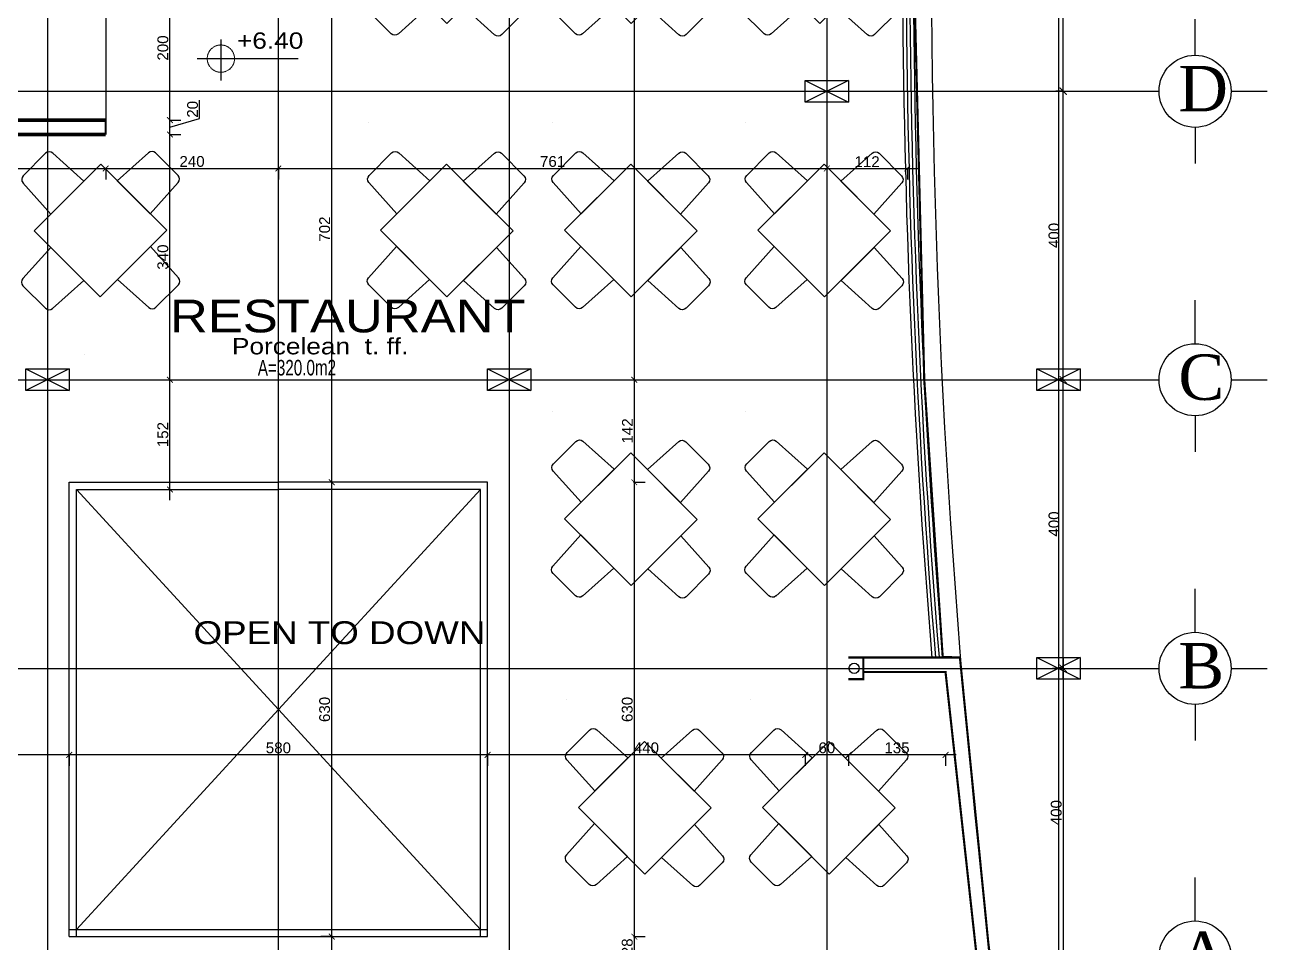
# Model space of a CAD drawing. Extents: x 250879 to 348495, y -51522 to -9360.
# Drawn here: x 288738 to 290461, y -23074 to -21801 of the extents above; entities that cross this region are included whole.
import ezdxf

# ---------------------------------------------------------------- set-up
doc = ezdxf.new("R2010")
doc.units = 0
doc.linetypes.add('CENTER2', pattern=[1.125, 0.75, -0.125, 0.125, -0.125])
doc.layers.get('0').update_dxf_attribs({"linetype": 'CONTINUOUS'})
doc.layers.get('DEFPOINTS').update_dxf_attribs({"color": 9, "linetype": 'CONTINUOUS'})
for name, color, linetype, lineweight in [('A-text finishing', 6, 'CONTINUOUS', 13), ('A-text function', 30, 'CONTINUOUS', 20), ('AXIS CIRCLE', 10, 'CENTER2', 20)]:
    doc.layers.add(name, color=color, linetype=linetype, lineweight=lineweight)
for name, color, linetype in [('AXIS', 1, 'CONTINUOUS'), ('COLUMN', 5, 'CONTINUOUS'), ('FURNITURE', 4, 'CONTINUOUS'), ('HATCH', 8, 'CONTINUOUS'), ('TEXT', 3, 'CONTINUOUS'), ('WALL', 7, 'CONTINUOUS'), ('WALL1', 2, 'CONTINUOUS')]:
    doc.layers.add(name, color=color, linetype=linetype)
doc.styles.add('ARIAL', font='BOD_CR.TTF', dxfattribs={"width": 1.2})
doc.styles.get("Standard").update_dxf_attribs({"font": 'sanss___.ttf', "height": 15})
doc.styles.add('style2', font='romantic.ttf', dxfattribs={"height": 50})
doc.dimstyles.get("Standard").update_dxf_attribs({"dimtxt": 15, "dimasz": 10, "dimexe": 10, "dimexo": 30, "dimgap": 5, "dimtad": 1, "dimdec": 0, "dimdsep": 46, "dimtxsty": 'Standard', "dimblk1": 'ARCHTICK', "dimblk2": 'ARCHTICK', "dimsah": 1, "dimcen": 2.5, "dimdle": 15, "dimclrd": 3, "dimclre": 3, "dimclrt": 3, "dimazin": 0, "dimtfac": 1, "dimtdec": 0, "dimtmove": 2, "dimatfit": 2, "dimldrblk": 'ARCHTICK', "dimfxl": 1.0455, "dimfxlon": 1, "dimtolj": 1, "dimtzin": 0, "dimarcsym": 0})
doc.dimstyles.new('STANDARD$0', dxfattribs={"dimscale": 0, "dimtxt": 12, "dimasz": 8, "dimexe": 15, "dimexo": 0.0625, "dimgap": 2, "dimtad": 1, "dimdec": 0, "dimzin": 0, "dimdsep": 46, "dimtxsty": 'Standard', "dimblk1": 'ARCHTICK', "dimblk2": 'ARCHTICK', "dimsah": 1, "dimcen": 0.09, "dimdle": 15, "dimclrd": 3, "dimclre": 3, "dimclrt": 3, "dimazin": 0, "dimtfac": 1, "dimtdec": 0, "dimtofl": 0, "dimtmove": 1, "dimatfit": 3, "dimldrblk": 'ARCHTICK', "dimfxl": 1.0455, "dimfxlon": 1, "dimtolj": 1, "dimtzin": 0, "dimarcsym": 0})

# ---------------------------------------------------------------- blocks, each defined once
blk = doc.blocks.new('_ARCHTICK')
at = {"color": 0, "linetype": 'ByBlock', "const_width": 0.15}
blk.add_lwpolyline([(-0.5, -0.5), (0.5, 0.5)], dxfattribs=at)
blk = doc.blocks.new('*D32')
at = {"layer": 'DEFPOINTS', "color": 0, "linetype": 'ByBlock', "ltscale": 3, "transparency": 16777216}
for p in [(290177.7, -22292.8), (290177.7, -22292.8), (290110.9, -22693)]:
    blk.add_point(p, dxfattribs=at)
at = {"layer": 'WALL1', "color": 3, "linetype": 'ByBlock', "lineweight": -2, "ltscale": 3, "transparency": 16777216}
for p, q in [((290177.7, -22708), (290177.7, -22277.8)), ((290177.7, -22292.8), (290167.7, -22292.8)), ((290176.6, -22693), (290187.7, -22693))]:
    blk.add_line(p, q, dxfattribs=at)
at = {"layer": 'WALL1', "color": 3, "linetype": 'ByBlock', "lineweight": -2, "ltscale": 3, "transparency": 16777216, "xscale": 10, "yscale": 10, "zscale": 10}
for p, rotation in [((290177.7, -22292.8), 90), ((290177.7, -22693), 270)]:
    blk.add_blockref('_ARCHTICK', p, dxfattribs=dict(at, rotation=rotation))
at = {"layer": 'WALL1', "color": 3, "linetype": 'ByBlock', "ltscale": 3, "transparency": 16777216, "insert": (290165, -22492.9), "char_height": 15, "attachment_point": 5, "rotation": 90}
blk.add_mtext('\\A1;400', dxfattribs=at)
blk = doc.blocks.new('*D33')
at = {"layer": 'DEFPOINTS', "color": 0, "linetype": 'ByBlock', "ltscale": 3, "transparency": 16777216}
for p in [(290177.7, -21892.8), (290177.7, -21892.8), (290177.7, -22292.8)]:
    blk.add_point(p, dxfattribs=at)
at = {"layer": 'WALL1', "color": 3, "linetype": 'ByBlock', "lineweight": -2, "ltscale": 3, "transparency": 16777216}
for p, q in [((290177.7, -22307.8), (290177.7, -21877.8)), ((290177.7, -21892.8), (290167.7, -21892.8)), ((290177.7, -22292.8), (290167.7, -22292.8))]:
    blk.add_line(p, q, dxfattribs=at)
at = {"layer": 'WALL1', "color": 3, "linetype": 'ByBlock', "lineweight": -2, "ltscale": 3, "transparency": 16777216, "xscale": 10, "yscale": 10, "zscale": 10}
for p, rotation in [((290177.7, -21892.8), 90), ((290177.7, -22292.8), 270)]:
    blk.add_blockref('_ARCHTICK', p, dxfattribs=dict(at, rotation=rotation))
at = {"layer": 'WALL1', "color": 3, "linetype": 'ByBlock', "ltscale": 3, "transparency": 16777216, "insert": (290165, -22092.8), "char_height": 15, "attachment_point": 5, "rotation": 90}
blk.add_mtext('\\A1;400', dxfattribs=at)
blk = doc.blocks.new('*D34')
at = {"layer": 'DEFPOINTS', "color": 0, "linetype": 'ByBlock', "ltscale": 3, "transparency": 16777216}
for p in [(290177.7, -21492.8), (290177.7, -21492.8), (290177.7, -21892.8)]:
    blk.add_point(p, dxfattribs=at)
at = {"layer": 'WALL1', "color": 3, "linetype": 'ByBlock', "lineweight": -2, "ltscale": 3, "transparency": 16777216}
for p, q in [((290177.7, -21907.8), (290177.7, -21477.8)), ((290177.7, -21492.8), (290167.7, -21492.8)), ((290177.7, -21892.8), (290167.7, -21892.8))]:
    blk.add_line(p, q, dxfattribs=at)
at = {"layer": 'WALL1', "color": 3, "linetype": 'ByBlock', "lineweight": -2, "ltscale": 3, "transparency": 16777216, "xscale": 10, "yscale": 10, "zscale": 10}
for p, rotation in [((290177.7, -21492.8), 90), ((290177.7, -21892.8), 270)]:
    blk.add_blockref('_ARCHTICK', p, dxfattribs=dict(at, rotation=rotation))
at = {"layer": 'WALL1', "color": 3, "linetype": 'ByBlock', "ltscale": 3, "transparency": 16777216, "insert": (290165, -21692.8), "char_height": 15, "attachment_point": 5, "rotation": 90}
blk.add_mtext('\\A1;400', dxfattribs=at)
blk = doc.blocks.new('T')
at = {"layer": 'FURNITURE'}
for p, q in [((24.3, 40.3), (22, 0)), ((59.8, 45), (29.3, 45)), ((67, 0), (64.8, 40.3)), ((67, 0), (22, 0)), ((0, -22.5), (-40.3, -24.7)), ((0, -22.5), (0, -67.5)), ((90.7, -22.5), (131, -24.7)), ((90.7, -22.5), (90.7, -67.5)), ((-45, -29.7), (-45, -60.3)), ((135.7, -29.7), (135.7, -60.3)), ((-40.3, -65.3), (0, -67.5)), ((131, -65.3), (90.7, -67.5)), ((67.9, -90), (22.9, -90)), ((25.1, -130.3), (22.9, -90)), ((67.9, -90), (65.6, -130.3)), ((60.6, -135), (30.1, -135))]:
    blk.add_line(p, q, dxfattribs=at)
blk.add_lwpolyline([(90.7, -90), (0, -90), (0, 0), (90.7, 0)], close=True, dxfattribs=at)
for centre, start, end in [((29.3, 40), 90, 176.8202), ((59.8, 40), 3.1798, 90), ((-40, -29.7), 93.1798, 180), ((130.7, -29.7), 0, 86.8202), ((-40, -60.3), 180, 266.8202), ((130.7, -60.3), 273.1798, 0), ((30.1, -130), 183.1798, 270), ((60.6, -130), 270, 356.8202)]:
    blk.add_arc(centre, 5, start, end, dxfattribs=at)
at = {"layer": 'WALL'}
for p, q in [((-81.3, -65), (-81.3, -65)), ((124.2, -65), (124.2, -65))]:
    blk.add_line(p, q, dxfattribs=at)
blk = doc.blocks.new('COLUMN')
at = {"layer": 'AXIS'}
for p, q in [((236924.7, -9644.3), (236984.7, -9674.3)), ((236984.7, -9644.3), (236924.7, -9674.3))]:
    blk.add_line(p, q, dxfattribs=at)
at = {"layer": 'COLUMN'}
blk.add_lwpolyline([(236924.7, -9644.3), (236984.7, -9644.3), (236984.7, -9674.3), (236924.7, -9674.3)], close=True, dxfattribs=at)
blk = doc.blocks.new('AXISG')
at = {"layer": 'AXIS'}
for p, q in [((306715.5, -23682.8), (306715.5, -19766.8)), ((306395.4, -19949.2), (306395.4, -23531.7)), ((307035.7, -19949.2), (307035.7, -23531.7)), ((307797.6, -19949.2), (307797.6, -23524.1)), ((305587.5, -21892.8), (307936.9, -21892.8)), ((305587.5, -22292.8), (307936.9, -22292.8)), ((305587.5, -22693), (307936.9, -22693))]:
    blk.add_line(p, q, dxfattribs=at)
at = {"layer": 'WALL', "linetype": 'Continuous'}
for p in [(70521.5, -12233.6), (69440.7, -12633.6), (70081, -12633.6), (70842.9, -12633.6), (70842.9, -13033.7)]:
    blk.add_blockref('COLUMN', p, dxfattribs=at)
blk = doc.blocks.new('*D383')
at = {"layer": 'DEFPOINTS', "color": 0, "linetype": 'Continuous', "transparency": 16777216}
for p in [(290177.8, -22693), (290177.8, -23093.2), (290177.8, -23093.2)]:
    blk.add_point(p, dxfattribs=at)
at = {"layer": 'WALL', "color": 3, "linetype": 'Continuous', "lineweight": -2, "transparency": 16777216}
for p, q in [((290177.8, -22693), (290162.8, -22693)), ((290177.8, -22678), (290177.8, -23108.2)), ((290177.8, -23093.2), (290162.8, -23093.2))]:
    blk.add_line(p, q, dxfattribs=at)
at = {"layer": 'WALL', "color": 3, "linetype": 'Continuous', "lineweight": -2, "transparency": 16777216, "xscale": 8, "yscale": 8, "zscale": 8}
for p, rotation in [((290177.8, -22693), 90), ((290177.8, -23093.2), 270)]:
    blk.add_blockref('_ARCHTICK', p, dxfattribs=dict(at, rotation=rotation))
at = {"layer": 'WALL', "color": 3, "linetype": 'Continuous', "transparency": 16777216, "insert": (290168.1, -22893.1), "char_height": 15, "attachment_point": 5, "rotation": 90}
blk.add_mtext('\\A1;400', dxfattribs=at)
blk = doc.blocks.new('*D400')
at = {"layer": 'DEFPOINTS', "color": 0, "linetype": 'Continuous', "transparency": 16777216}
for p in [(289548.8, -21077.8), (289504.7, -22292.8), (289582.8, -22292.8)]:
    blk.add_point(p, dxfattribs=at)
at = {"layer": 'WALL', "color": 3, "linetype": 'Continuous', "lineweight": -2, "transparency": 16777216}
for p, q in [((289582.8, -21062.8), (289582.8, -22307.8)), ((289581.7, -21077.8), (289597.8, -21077.8)), ((289581.7, -22292.8), (289597.8, -22292.8))]:
    blk.add_line(p, q, dxfattribs=at)
at = {"layer": 'WALL', "color": 3, "linetype": 'Continuous', "lineweight": -2, "transparency": 16777216, "xscale": 8, "yscale": 8, "zscale": 8}
for p, rotation in [((289582.8, -21077.8), 90), ((289582.8, -22292.8), 270)]:
    blk.add_blockref('_ARCHTICK', p, dxfattribs=dict(at, rotation=rotation))
at = {"layer": 'WALL', "color": 3, "linetype": 'Continuous', "transparency": 16777216, "insert": (289573.1, -21685.3), "char_height": 15, "attachment_point": 5, "rotation": 90}
blk.add_mtext('\\A1;1215', dxfattribs=at)
blk = doc.blocks.new('*D401')
at = {"layer": 'DEFPOINTS', "color": 0, "linetype": 'Continuous', "transparency": 16777216}
for p in [(289504.7, -22292.8), (289379.4, -22435), (289582.8, -22435)]:
    blk.add_point(p, dxfattribs=at)
at = {"layer": 'WALL', "color": 3, "linetype": 'Continuous', "lineweight": -2, "transparency": 16777216}
for p, q in [((289582.8, -22277.8), (289582.8, -22450)), ((289581.7, -22292.8), (289597.8, -22292.8)), ((289581.7, -22435), (289597.8, -22435))]:
    blk.add_line(p, q, dxfattribs=at)
at = {"layer": 'WALL', "color": 3, "linetype": 'Continuous', "lineweight": -2, "transparency": 16777216, "xscale": 8, "yscale": 8, "zscale": 8}
for p, rotation in [((289582.8, -22292.8), 90), ((289582.8, -22435), 270)]:
    blk.add_blockref('_ARCHTICK', p, dxfattribs=dict(at, rotation=rotation))
at = {"layer": 'WALL', "color": 3, "linetype": 'Continuous', "transparency": 16777216, "insert": (289573.3, -22363.9), "char_height": 15, "attachment_point": 5, "rotation": 90}
blk.add_mtext('\\A1;142', dxfattribs=at)
blk = doc.blocks.new('*D402')
at = {"layer": 'DEFPOINTS', "color": 0, "linetype": 'Continuous', "transparency": 16777216}
for p in [(289379.4, -22435), (289379.4, -23065), (289582.8, -23065)]:
    blk.add_point(p, dxfattribs=at)
at = {"layer": 'WALL', "color": 3, "linetype": 'Continuous', "lineweight": -2, "transparency": 16777216}
for p, q in [((289582.8, -22420), (289582.8, -23080)), ((289581.7, -22435), (289597.8, -22435)), ((289581.7, -23065), (289597.8, -23065))]:
    blk.add_line(p, q, dxfattribs=at)
at = {"layer": 'WALL', "color": 3, "linetype": 'Continuous', "lineweight": -2, "transparency": 16777216, "xscale": 8, "yscale": 8, "zscale": 8}
for p, rotation in [((289582.8, -22435), 90), ((289582.8, -23065), 270)]:
    blk.add_blockref('_ARCHTICK', p, dxfattribs=dict(at, rotation=rotation))
at = {"layer": 'WALL', "color": 3, "linetype": 'Continuous', "transparency": 16777216, "insert": (289573.1, -22750), "char_height": 15, "attachment_point": 5, "rotation": 90}
blk.add_mtext('\\A1;630', dxfattribs=at)
blk = doc.blocks.new('*D403')
at = {"layer": 'DEFPOINTS', "color": 0, "linetype": 'Continuous', "transparency": 16777216}
for p in [(289379.4, -23065), (289545.4, -23093.2), (289582.8, -23093.2)]:
    blk.add_point(p, dxfattribs=at)
at = {"layer": 'WALL', "color": 3, "linetype": 'Continuous', "lineweight": -2, "transparency": 16777216}
for p, q in [((289582.8, -23050), (289582.8, -23108.2)), ((289581.7, -23065), (289597.8, -23065)), ((289581.7, -23093.2), (289597.8, -23093.2))]:
    blk.add_line(p, q, dxfattribs=at)
at = {"layer": 'WALL', "color": 3, "linetype": 'Continuous', "lineweight": -2, "transparency": 16777216, "xscale": 8, "yscale": 8, "zscale": 8}
for p, rotation in [((289582.8, -23065), 90), ((289582.8, -23093.2), 270)]:
    blk.add_blockref('_ARCHTICK', p, dxfattribs=dict(at, rotation=rotation))
at = {"layer": 'WALL', "color": 3, "linetype": 'Continuous', "transparency": 16777216, "insert": (289573.1, -23079.1), "char_height": 15, "attachment_point": 5, "rotation": 90}
blk.add_mtext('\\A1;28', dxfattribs=at)
blk = doc.blocks.new('*D405')
at = {"layer": 'DEFPOINTS', "color": 0, "linetype": 'Continuous', "transparency": 16777216}
for p in [(289879.9, -22708), (290014.5, -22698), (289879.9, -22813)]:
    blk.add_point(p, dxfattribs=at)
at = {"layer": 'WALL', "color": 3, "linetype": 'Continuous', "lineweight": -2, "transparency": 16777216}
for p, q in [((290029.5, -22813), (289864.9, -22813)), ((289879.9, -22812), (289879.9, -22828)), ((290014.5, -22812), (290014.5, -22828))]:
    blk.add_line(p, q, dxfattribs=at)
at = {"layer": 'WALL', "color": 3, "linetype": 'Continuous', "lineweight": -2, "transparency": 16777216, "xscale": 8, "yscale": 8, "zscale": 8, "rotation": 180}
blk.add_blockref('_ARCHTICK', (289879.9, -22813), dxfattribs=at)
at = {"layer": 'WALL', "color": 3, "linetype": 'Continuous', "lineweight": -2, "transparency": 16777216, "xscale": 8, "yscale": 8, "zscale": 8}
blk.add_blockref('_ARCHTICK', (290014.5, -22813), dxfattribs=at)
at = {"layer": 'WALL', "color": 3, "linetype": 'Continuous', "transparency": 16777216, "insert": (289947.2, -22803.3), "char_height": 15, "attachment_point": 5}
blk.add_mtext('\\A1;135', dxfattribs=at)
blk = doc.blocks.new('*D406')
at = {"layer": 'DEFPOINTS', "color": 0, "linetype": 'Continuous', "transparency": 16777216}
for p in [(289819.9, -22708), (289879.9, -22708), (289819.9, -22813)]:
    blk.add_point(p, dxfattribs=at)
at = {"layer": 'WALL', "color": 3, "linetype": 'Continuous', "lineweight": -2, "transparency": 16777216}
for p, q in [((289894.9, -22813), (289804.9, -22813)), ((289819.9, -22812), (289819.9, -22828)), ((289879.9, -22812), (289879.9, -22828))]:
    blk.add_line(p, q, dxfattribs=at)
at = {"layer": 'WALL', "color": 3, "linetype": 'Continuous', "lineweight": -2, "transparency": 16777216, "xscale": 8, "yscale": 8, "zscale": 8, "rotation": 180}
blk.add_blockref('_ARCHTICK', (289819.9, -22813), dxfattribs=at)
at = {"layer": 'WALL', "color": 3, "linetype": 'Continuous', "lineweight": -2, "transparency": 16777216, "xscale": 8, "yscale": 8, "zscale": 8}
blk.add_blockref('_ARCHTICK', (289879.9, -22813), dxfattribs=at)
at = {"layer": 'WALL', "color": 3, "linetype": 'Continuous', "transparency": 16777216, "insert": (289849.9, -22803.3), "char_height": 15, "attachment_point": 5}
blk.add_mtext('\\A1;60', dxfattribs=at)
blk = doc.blocks.new('*D407')
at = {"layer": 'DEFPOINTS', "color": 0, "linetype": 'Continuous', "transparency": 16777216}
for p in [(289819.9, -22708), (289379.4, -22798.7), (289379.4, -22813)]:
    blk.add_point(p, dxfattribs=at)
at = {"layer": 'WALL', "color": 3, "linetype": 'Continuous', "lineweight": -2, "transparency": 16777216}
for p, q in [((289834.9, -22813), (289364.4, -22813)), ((289379.4, -22812), (289379.4, -22828)), ((289819.9, -22812), (289819.9, -22828))]:
    blk.add_line(p, q, dxfattribs=at)
at = {"layer": 'WALL', "color": 3, "linetype": 'Continuous', "lineweight": -2, "transparency": 16777216, "xscale": 8, "yscale": 8, "zscale": 8, "rotation": 180}
blk.add_blockref('_ARCHTICK', (289379.4, -22813), dxfattribs=at)
at = {"layer": 'WALL', "color": 3, "linetype": 'Continuous', "lineweight": -2, "transparency": 16777216, "xscale": 8, "yscale": 8, "zscale": 8}
blk.add_blockref('_ARCHTICK', (289819.9, -22813), dxfattribs=at)
at = {"layer": 'WALL', "color": 3, "linetype": 'Continuous', "transparency": 16777216, "insert": (289599.6, -22803.3), "char_height": 15, "attachment_point": 5}
blk.add_mtext('\\A1;440', dxfattribs=at)
blk = doc.blocks.new('*D408')
at = {"layer": 'DEFPOINTS', "color": 0, "linetype": 'Continuous', "transparency": 16777216}
for p in [(288799.1, -22782.8), (288799.1, -22813), (289379.4, -22798.7)]:
    blk.add_point(p, dxfattribs=at)
at = {"layer": 'WALL', "color": 3, "linetype": 'Continuous', "lineweight": -2, "transparency": 16777216}
for p, q in [((289394.4, -22813), (288784.1, -22813)), ((288799.1, -22812), (288799.1, -22828)), ((289379.4, -22812), (289379.4, -22828))]:
    blk.add_line(p, q, dxfattribs=at)
at = {"layer": 'WALL', "color": 3, "linetype": 'Continuous', "lineweight": -2, "transparency": 16777216, "xscale": 8, "yscale": 8, "zscale": 8, "rotation": 180}
blk.add_blockref('_ARCHTICK', (288799.1, -22813), dxfattribs=at)
at = {"layer": 'WALL', "color": 3, "linetype": 'Continuous', "lineweight": -2, "transparency": 16777216, "xscale": 8, "yscale": 8, "zscale": 8}
blk.add_blockref('_ARCHTICK', (289379.4, -22813), dxfattribs=at)
at = {"layer": 'WALL', "color": 3, "linetype": 'Continuous', "transparency": 16777216, "insert": (289089.2, -22803.3), "char_height": 15, "attachment_point": 5}
blk.add_mtext('\\A1;580', dxfattribs=at)
blk = doc.blocks.new('*D409')
at = {"layer": 'DEFPOINTS', "color": 0, "linetype": 'Continuous', "transparency": 16777216}
for p in [(288358.6, -22708), (288799.1, -22782.8), (288358.6, -22813)]:
    blk.add_point(p, dxfattribs=at)
at = {"layer": 'WALL', "color": 3, "linetype": 'Continuous', "lineweight": -2, "transparency": 16777216}
for p, q in [((288814.1, -22813), (288343.6, -22813)), ((288358.6, -22812), (288358.6, -22828)), ((288799.1, -22812), (288799.1, -22828))]:
    blk.add_line(p, q, dxfattribs=at)
at = {"layer": 'WALL', "color": 3, "linetype": 'Continuous', "lineweight": -2, "transparency": 16777216, "xscale": 8, "yscale": 8, "zscale": 8, "rotation": 180}
blk.add_blockref('_ARCHTICK', (288358.6, -22813), dxfattribs=at)
at = {"layer": 'WALL', "color": 3, "linetype": 'Continuous', "lineweight": -2, "transparency": 16777216, "xscale": 8, "yscale": 8, "zscale": 8}
blk.add_blockref('_ARCHTICK', (288799.1, -22813), dxfattribs=at)
at = {"layer": 'WALL', "color": 3, "linetype": 'Continuous', "transparency": 16777216, "insert": (288578.8, -22803.3), "char_height": 15, "attachment_point": 5}
blk.add_mtext('\\A1;440', dxfattribs=at)
blk = doc.blocks.new('*D414')
at = {"layer": 'DEFPOINTS', "color": 0, "linetype": 'Continuous', "transparency": 16777216}
for p in [(289163.2, -23065), (289176.9, -23065), (289089.2, -23263)]:
    blk.add_point(p, dxfattribs=at)
at = {"layer": 'WALL', "color": 3, "linetype": 'Continuous', "lineweight": -2, "transparency": 16777216}
for p, q in [((289163.2, -23278), (289163.2, -23050)), ((289164.2, -23065), (289148.2, -23065)), ((289162.1, -23263), (289178.2, -23263))]:
    blk.add_line(p, q, dxfattribs=at)
at = {"layer": 'WALL', "color": 3, "linetype": 'Continuous', "lineweight": -2, "transparency": 16777216, "xscale": 8, "yscale": 8, "zscale": 8}
for p, rotation in [((289163.2, -23065), 90), ((289163.2, -23263), 270)]:
    blk.add_blockref('_ARCHTICK', p, dxfattribs=dict(at, rotation=rotation))
at = {"layer": 'WALL', "color": 3, "linetype": 'Continuous', "transparency": 16777216, "insert": (289153.4, -23164), "char_height": 15, "attachment_point": 5, "rotation": 90}
blk.add_mtext('\\A1;198', dxfattribs=at)
blk = doc.blocks.new('*D415')
at = {"layer": 'DEFPOINTS', "color": 0, "linetype": 'Continuous', "transparency": 16777216}
for p in [(289163.2, -22435), (289234.3, -22435), (289176.9, -23065)]:
    blk.add_point(p, dxfattribs=at)
at = {"layer": 'WALL', "color": 3, "linetype": 'Continuous', "lineweight": -2, "transparency": 16777216}
for p, q in [((289163.2, -23080), (289163.2, -22420)), ((289164.2, -22435), (289148.2, -22435)), ((289164.2, -23065), (289148.2, -23065))]:
    blk.add_line(p, q, dxfattribs=at)
at = {"layer": 'WALL', "color": 3, "linetype": 'Continuous', "lineweight": -2, "transparency": 16777216, "xscale": 8, "yscale": 8, "zscale": 8}
for p, rotation in [((289163.2, -22435), 90), ((289163.2, -23065), 270)]:
    blk.add_blockref('_ARCHTICK', p, dxfattribs=dict(at, rotation=rotation))
at = {"layer": 'WALL', "color": 3, "linetype": 'Continuous', "transparency": 16777216, "insert": (289153.4, -22750), "char_height": 15, "attachment_point": 5, "rotation": 90}
blk.add_mtext('\\A1;630', dxfattribs=at)
blk = doc.blocks.new('*D416')
at = {"layer": 'DEFPOINTS', "color": 0, "linetype": 'Continuous', "transparency": 16777216}
for p in [(288849.7, -21732.9), (289163.2, -21732.9), (289234.3, -22435)]:
    blk.add_point(p, dxfattribs=at)
at = {"layer": 'WALL', "color": 3, "linetype": 'Continuous', "lineweight": -2, "transparency": 16777216}
for p, q in [((289163.2, -22450), (289163.2, -21717.9)), ((289162.1, -21732.9), (289178.2, -21732.9)), ((289164.2, -22435), (289148.2, -22435))]:
    blk.add_line(p, q, dxfattribs=at)
at = {"layer": 'WALL', "color": 3, "linetype": 'Continuous', "lineweight": -2, "transparency": 16777216, "xscale": 8, "yscale": 8, "zscale": 8}
for p, rotation in [((289163.2, -21732.9), 90), ((289163.2, -22435), 270)]:
    blk.add_blockref('_ARCHTICK', p, dxfattribs=dict(at, rotation=rotation))
at = {"layer": 'WALL', "color": 3, "linetype": 'Continuous', "transparency": 16777216, "insert": (289153.4, -22084), "char_height": 15, "attachment_point": 5, "rotation": 90}
blk.add_mtext('\\A1;702', dxfattribs=at)
blk = doc.blocks.new('*D847')
at = {"layer": 'DEFPOINTS', "color": 0, "linetype": 'Continuous', "transparency": 16777216}
for p in [(288333.6, -21952.8), (288849.7, -21952.8), (288849.7, -22000)]:
    blk.add_point(p, dxfattribs=at)
at = {"layer": 'WALL', "color": 3, "linetype": 'Continuous', "lineweight": -2, "transparency": 16777216}
for p, q in [((288318.6, -22000), (288864.7, -22000)), ((288333.6, -21999), (288333.6, -22015)), ((288849.7, -21999), (288849.7, -22015))]:
    blk.add_line(p, q, dxfattribs=at)
at = {"layer": 'WALL', "color": 3, "linetype": 'Continuous', "lineweight": -2, "transparency": 16777216, "xscale": 8, "yscale": 8, "zscale": 8, "rotation": 180}
blk.add_blockref('_ARCHTICK', (288333.6, -22000), dxfattribs=at)
at = {"layer": 'WALL', "color": 3, "linetype": 'Continuous', "lineweight": -2, "transparency": 16777216, "xscale": 8, "yscale": 8, "zscale": 8}
blk.add_blockref('_ARCHTICK', (288849.7, -22000), dxfattribs=at)
at = {"layer": 'WALL', "color": 3, "linetype": 'Continuous', "transparency": 16777216, "insert": (288591.6, -21990.3), "char_height": 15, "attachment_point": 5}
blk.add_mtext('\\A1;516', dxfattribs=at)
blk = doc.blocks.new('*D848')
at = {"layer": 'DEFPOINTS', "color": 0, "linetype": 'Continuous', "transparency": 16777216}
for p in [(288849.7, -21952.8), (289089.2, -21980.2), (289089.2, -22000)]:
    blk.add_point(p, dxfattribs=at)
at = {"layer": 'WALL', "color": 3, "linetype": 'Continuous', "lineweight": -2, "transparency": 16777216}
for p, q in [((288834.7, -22000), (289104.2, -22000)), ((288849.7, -21999), (288849.7, -22015)), ((289089.2, -21999), (289089.2, -22015))]:
    blk.add_line(p, q, dxfattribs=at)
at = {"layer": 'WALL', "color": 3, "linetype": 'Continuous', "lineweight": -2, "transparency": 16777216, "xscale": 8, "yscale": 8, "zscale": 8, "rotation": 180}
blk.add_blockref('_ARCHTICK', (288849.7, -22000), dxfattribs=at)
at = {"layer": 'WALL', "color": 3, "linetype": 'Continuous', "lineweight": -2, "transparency": 16777216, "xscale": 8, "yscale": 8, "zscale": 8}
blk.add_blockref('_ARCHTICK', (289089.2, -22000), dxfattribs=at)
at = {"layer": 'WALL', "color": 3, "linetype": 'Continuous', "transparency": 16777216, "insert": (288969.4, -21990.3), "char_height": 15, "attachment_point": 5}
blk.add_mtext('\\A1;240', dxfattribs=at)
blk = doc.blocks.new('*D849')
at = {"layer": 'DEFPOINTS', "color": 0, "linetype": 'Continuous', "transparency": 16777216}
for p in [(289849.9, -21965.1), (289089.2, -21980.2), (289849.9, -22000)]:
    blk.add_point(p, dxfattribs=at)
at = {"layer": 'WALL', "color": 3, "linetype": 'Continuous', "lineweight": -2, "transparency": 16777216}
for p, q in [((289074.2, -22000), (289864.9, -22000)), ((289089.2, -21999), (289089.2, -22015)), ((289849.9, -21999), (289849.9, -22015))]:
    blk.add_line(p, q, dxfattribs=at)
at = {"layer": 'WALL', "color": 3, "linetype": 'Continuous', "lineweight": -2, "transparency": 16777216, "xscale": 8, "yscale": 8, "zscale": 8, "rotation": 180}
blk.add_blockref('_ARCHTICK', (289089.2, -22000), dxfattribs=at)
at = {"layer": 'WALL', "color": 3, "linetype": 'Continuous', "lineweight": -2, "transparency": 16777216, "xscale": 8, "yscale": 8, "zscale": 8}
blk.add_blockref('_ARCHTICK', (289849.9, -22000), dxfattribs=at)
at = {"layer": 'WALL', "color": 3, "linetype": 'Continuous', "transparency": 16777216, "insert": (289469.5, -21990.3), "char_height": 15, "attachment_point": 5}
blk.add_mtext('\\A1;761', dxfattribs=at)
blk = doc.blocks.new('*D850')
at = {"layer": 'DEFPOINTS', "color": 0, "linetype": 'Continuous', "transparency": 16777216}
for p in [(289961.6, -21892.8), (289849.9, -21965.1), (289961.6, -22000)]:
    blk.add_point(p, dxfattribs=at)
at = {"layer": 'WALL', "color": 3, "linetype": 'Continuous', "lineweight": -2, "transparency": 16777216}
for p, q in [((289834.9, -22000), (289976.6, -22000)), ((289849.9, -21999), (289849.9, -22015)), ((289961.6, -21999), (289961.6, -22015))]:
    blk.add_line(p, q, dxfattribs=at)
at = {"layer": 'WALL', "color": 3, "linetype": 'Continuous', "lineweight": -2, "transparency": 16777216, "xscale": 8, "yscale": 8, "zscale": 8, "rotation": 180}
blk.add_blockref('_ARCHTICK', (289849.9, -22000), dxfattribs=at)
at = {"layer": 'WALL', "color": 3, "linetype": 'Continuous', "lineweight": -2, "transparency": 16777216, "xscale": 8, "yscale": 8, "zscale": 8}
blk.add_blockref('_ARCHTICK', (289961.6, -22000), dxfattribs=at)
at = {"layer": 'WALL', "color": 3, "linetype": 'Continuous', "transparency": 16777216, "insert": (289905.7, -21990.5), "char_height": 15, "attachment_point": 5}
blk.add_mtext('\\A1;112', dxfattribs=at)
blk = doc.blocks.new('*D851')
at = {"layer": 'DEFPOINTS', "color": 0, "linetype": 'Continuous', "transparency": 16777216}
for p in [(288872.2, -22292.8), (288938.8, -22292.8), (288856.9, -22445)]:
    blk.add_point(p, dxfattribs=at)
at = {"layer": 'WALL', "color": 3, "linetype": 'Continuous', "lineweight": -2, "transparency": 16777216}
for p, q in [((288938.8, -22460), (288938.8, -22277.8)), ((288937.7, -22292.8), (288953.8, -22292.8)), ((288937.7, -22445), (288953.8, -22445))]:
    blk.add_line(p, q, dxfattribs=at)
at = {"layer": 'WALL', "color": 3, "linetype": 'Continuous', "lineweight": -2, "transparency": 16777216, "xscale": 8, "yscale": 8, "zscale": 8}
for p, rotation in [((288938.8, -22292.8), 90), ((288938.8, -22445), 270)]:
    blk.add_blockref('_ARCHTICK', p, dxfattribs=dict(at, rotation=rotation))
at = {"layer": 'WALL', "color": 3, "linetype": 'Continuous', "transparency": 16777216, "insert": (288929, -22368.9), "char_height": 15, "attachment_point": 5, "rotation": 90}
blk.add_mtext('\\A1;152', dxfattribs=at)
blk = doc.blocks.new('*D852')
at = {"layer": 'DEFPOINTS', "color": 0, "linetype": 'Continuous', "transparency": 16777216}
for p in [(288849.7, -21952.8), (288938.8, -21952.8), (288872.2, -22292.8)]:
    blk.add_point(p, dxfattribs=at)
at = {"layer": 'WALL', "color": 3, "linetype": 'Continuous', "lineweight": -2, "transparency": 16777216}
for p, q in [((288938.8, -22307.8), (288938.8, -21937.8)), ((288937.7, -21952.8), (288953.8, -21952.8)), ((288937.7, -22292.8), (288953.8, -22292.8))]:
    blk.add_line(p, q, dxfattribs=at)
at = {"layer": 'WALL', "color": 3, "linetype": 'Continuous', "lineweight": -2, "transparency": 16777216, "xscale": 8, "yscale": 8, "zscale": 8}
for p, rotation in [((288938.8, -21952.8), 90), ((288938.8, -22292.8), 270)]:
    blk.add_blockref('_ARCHTICK', p, dxfattribs=dict(at, rotation=rotation))
at = {"layer": 'WALL', "color": 3, "linetype": 'Continuous', "transparency": 16777216, "insert": (288929, -22122.8), "char_height": 15, "attachment_point": 5, "rotation": 90}
blk.add_mtext('\\A1;340', dxfattribs=at)
blk = doc.blocks.new('*D853')
at = {"layer": 'DEFPOINTS', "color": 0, "linetype": 'Continuous', "transparency": 16777216}
for p in [(288849.7, -21932.8), (288938.8, -21932.8), (288849.7, -21952.8)]:
    blk.add_point(p, dxfattribs=at)
at = {"layer": 'WALL', "color": 3, "linetype": 'Continuous', "lineweight": -2, "transparency": 16777216}
for p, q in [((288979.9, -21930.5), (288979.9, -21905.3)), ((288937.7, -21932.8), (288953.8, -21932.8)), ((288938.8, -21967.8), (288938.8, -21917.8)), ((288938.8, -21942.8), (288979.9, -21930.5)), ((288937.7, -21952.8), (288953.8, -21952.8))]:
    blk.add_line(p, q, dxfattribs=at)
at = {"layer": 'WALL', "color": 3, "linetype": 'Continuous', "lineweight": -2, "transparency": 16777216, "xscale": 8, "yscale": 8, "zscale": 8}
for p, rotation in [((288938.8, -21932.8), 90), ((288938.8, -21952.8), 270)]:
    blk.add_blockref('_ARCHTICK', p, dxfattribs=dict(at, rotation=rotation))
at = {"layer": 'WALL', "color": 3, "linetype": 'Continuous', "transparency": 16777216, "insert": (288970.2, -21917.9), "char_height": 15, "attachment_point": 5, "rotation": 90}
blk.add_mtext('\\A1;20', dxfattribs=at)
blk = doc.blocks.new('*D854')
at = {"layer": 'DEFPOINTS', "color": 0, "linetype": 'Continuous', "transparency": 16777216}
for p in [(288916.8, -21732.9), (288938.8, -21732.9), (288849.7, -21932.8)]:
    blk.add_point(p, dxfattribs=at)
at = {"layer": 'WALL', "color": 3, "linetype": 'Continuous', "lineweight": -2, "transparency": 16777216}
for p, q in [((288938.8, -21947.8), (288938.8, -21717.9)), ((288937.7, -21732.9), (288953.8, -21732.9)), ((288937.7, -21932.8), (288953.8, -21932.8))]:
    blk.add_line(p, q, dxfattribs=at)
at = {"layer": 'WALL', "color": 3, "linetype": 'Continuous', "lineweight": -2, "transparency": 16777216, "xscale": 8, "yscale": 8, "zscale": 8}
for p, rotation in [((288938.8, -21732.9), 90), ((288938.8, -21932.8), 270)]:
    blk.add_blockref('_ARCHTICK', p, dxfattribs=dict(at, rotation=rotation))
at = {"layer": 'WALL', "color": 3, "linetype": 'Continuous', "transparency": 16777216, "insert": (288929, -21832.9), "char_height": 15, "attachment_point": 5, "rotation": 90}
blk.add_mtext('\\A1;200', dxfattribs=at)

msp = doc.modelspace()

# ---------------------------------------------------------------- linework, layer by layer
at = {"layer": 'AXIS'}
for p, q in [((288769.07146, -19873.99297), (288769.07146, -23471.69157)), ((289409.39038, -19874.39208), (289409.39038, -23471.69157)), ((289849.86726, -19873.99297), (289849.86726, -23524.12587)), ((290360.61206, -21842.89), (290360.61206, -21792.89)), ((288004.45891, -21892.83296), (290310.61209, -21892.83296)), ((290410.61206, -21892.89), (290460.61206, -21892.89)), ((290360.61206, -21942.89), (290360.61206, -21992.89)), ((289089.23092, -23483.94937), (289089.23092, -22113.7541)), ((290360.61206, -22242.89), (290360.61206, -22182.46136)), ((287762.56452, -22292.83296), (290310.61209, -22292.83296)), ((290410.61206, -22292.89), (290460.61206, -22292.89)), ((290360.61206, -22342.89), (290360.61206, -22392.89)), ((288809.07146, -22445.00968), (289369.39038, -23054.9502)), ((289369.39038, -22445.00968), (288809.07146, -23054.9502)), ((290360.61206, -22643.05459), (290360.61206, -22582.62594)), ((290410.61206, -22693.05459), (290460.61206, -22693.05459)), ((290360.61206, -22743.05459), (290360.61206, -22793.05459)), ((290360.61206, -23043.21918), (290360.61206, -22982.79053))]:
    msp.add_line(p, q, dxfattribs=at)
for centre in [(290360.61206, -21892.89), (290360.61206, -22292.89), (290360.61206, -22693.05459), (290360.61206, -23093.21918)]:
    msp.add_circle(centre, 50, dxfattribs=at)
at = {"layer": 'AXIS CIRCLE'}
msp.add_circle((289009.42915, -21847.62984), 18.93611, dxfattribs=at)
at = {"layer": 'FURNITURE', "ltscale": 3}
msp.add_line((288849.65727, -21732.91526), (288849.65727, -21952.83296), dxfattribs=at)
at = {"layer": 'FURNITURE'}
for points in [[(288799.07146, -23064.9502), (288799.07146, -22435.00968), (289089.23092, -22435.00968)], [(288809.07146, -23064.9502), (288809.07146, -22445.00968), (289089.23092, -22445.00968)], [(289379.39038, -23064.9502), (289379.39038, -22435.00968), (289089.23092, -22435.00968)], [(289369.39038, -23064.9502), (289369.39038, -22445.00968), (289089.23092, -22445.00968)], [(288799.07146, -23054.9502), (289379.39038, -23054.9502)], [(288799.07146, -23064.9502), (289379.39038, -23064.9502)]]:
    msp.add_lwpolyline(points, dxfattribs=at)
for radius in [11924.27437, 11914.27437]:
    msp.add_arc((301884.15222, -21692.91526), radius, 175.261308771, 184.738691229, dxfattribs=at)
at = {"layer": 'HATCH', "linetype": 'ByBlock', "ltscale": 3}
for p, q in [((288352.86726, -21932.83296), (288770.86726, -21932.83296)), ((288352.86726, -21932.83296), (288770.86726, -21932.83296)), ((288213.59458, -22292.83296), (288766.59458, -22292.83296))]:
    msp.add_line(p, q, dxfattribs=at)
at = {"layer": 'WALL', "linetype": 'Continuous'}
for p, q in [((289009.42915, -21821.14484), (289009.42915, -21878.08573)), ((288976.3317, -21847.62984), (289116.68949, -21847.62984)), ((289926.86726, -22677.99755), (289879.86726, -22677.99755)), ((289926.86726, -22677.99755), (289879.86726, -22677.99755))]:
    msp.add_line(p, q, dxfattribs=at)
at = {"layer": 'WALL'}
msp.add_line((288820.30751, -22257.68364), (288820.30751, -22257.68364), dxfattribs=at)
at = {"layer": 'WALL', "color": 4, "linetype": 'Continuous', "const_width": 3}
msp.add_lwpolyline([(289969.87785, -21692.91526), (289984.99122, -22292.83296), (290010.6029, -22677.17144), (290034.49857, -22677.99755), (290077.77952, -23113.16214), (289990.93062, -23113.16214), (289990.93062, -23234.22549), (289869.86726, -23234.22549), (289869.86726, -23363.16214), (289442.52056, -23324.62101), (289424.68817, -23319.88119), (289424.68817, -23297.35009), (289162.10541, -23283.01337), (289089.23092, -23283.01337), (288753.77368, -23300.62325), (288753.77368, -23319.88119), (288531.18413, -23341.57542)], dxfattribs=at)
at = {"layer": 'WALL', "linetype": 'Continuous', "ltscale": 3, "const_width": 5}
for points in [[(288333.59458, -21907.83296), (288333.59458, -21952.83296), (288849.65727, -21952.83296)], [(288353.59458, -21907.83296), (288353.59458, -21932.83296), (288849.65727, -21932.83296)]]:
    msp.add_lwpolyline(points, dxfattribs=at)
at = {"layer": 'WALL', "linetype": 'Continuous', "const_width": 3}
for points in [[(288849.65727, -21932.83296), (288849.65727, -21952.83296)], [(289980.93062, -23113.16214), (290077.77952, -23113.16214), (290034.49857, -22677.99755), (289879.86726, -22677.99755)], [(289879.86726, -22707.99755), (289900.40545, -22707.99755), (289900.40545, -22677.99755)], [(289900.40545, -22697.99755), (290014.49857, -22697.99755), (290057.77952, -23093.16214), (289980.93062, -23093.16214), (289980.93062, -23113.16214)]]:
    msp.add_lwpolyline(points, dxfattribs=at)
at = {"layer": 'WALL', "linetype": 'Continuous'}
msp.add_circle((289887.66818, -22692.99755), 7.04704, dxfattribs=at)
at = {"layer": 'WALL1'}
for centre, radius, start, end in [((301960.71621, -21696.30012), 11965.83883, 173.167068348, 186.80028555), ((301884.15222, -21692.91526), 11929.27437, 175.261308771, 184.738691229), ((301884.15222, -21692.91526), 11919.27437, 175.261308771, 184.738691229)]:
    msp.add_arc(centre, radius, start, end, dxfattribs=at)

# ---------------------------------------------------------------- block references
at = {"layer": 'WALL', "linetype": 'Continuous'}
msp.add_blockref('AXISG', (-17626.28918, 0), dxfattribs=at)
at = {"layer": 'WALL1'}
for p, xscale, yscale, zscale, rotation in [((289230.62767, -21706.4089), -1.440000000011358, 1.440000000002328, 1.44, 134.9999999999999), ((289486.20178, -21706.4089), -1.440000000011358, 1.440000000002328, 1.44, 134.9999999999999), ((289747.71725, -21706.4089), -1.440000000011358, 1.440000000002328, 1.44, 134.9999999999999), ((288678.8533, -22085.69004), 1.440000000011358, 1.440000000011358, 1.440000000011358, 225.0000000000001), ((288934.42741, -22085.69004), 1.440000000011358, 1.440000000011358, 1.440000000011358, 225.0000000000001), ((289230.62767, -22085.69004), -1.440000000011358, 1.440000000002328, 1.44, 134.9999999999999), ((289486.20178, -22085.69004), -1.440000000011358, 1.440000000002328, 1.44, 134.9999999999999), ((289754.31957, -22085.69004), -1.440000000011358, 1.440000000002328, 1.44, 134.9999999999999), ((288678.8533, -22485.69004), 1.440000000010737, 1.440000000010737, 1.440000000010737, 224.9999999999754), ((289486.20178, -22485.69004), -1.440000000011357, 1.440000000002328, 1.44, 134.9999999999999), ((289754.31957, -22485.69004), -1.440000000011357, 1.440000000002328, 1.44, 134.9999999999999), ((288677.7052, -22885.85462), 1.440000000011357, 1.440000000011357, 1.440000000011357, 225.0000000000001), ((289505.31008, -22885.85462), -1.440000000011358, 1.440000000002328, 1.44, 134.9999999999999), ((289760.88419, -22885.85462), -1.440000000011358, 1.440000000002328, 1.44, 134.9999999999999), ((289603.24201, -23203.77098), 1.440000000001067, 1.440000000001067, 1.440000000001067, 44.99999999959059)]:
    msp.add_blockref('T', p, dxfattribs=dict(at, xscale=xscale, yscale=yscale, zscale=zscale, rotation=rotation))

# ---------------------------------------------------------------- texts
at = {"layer": 'A-text finishing', "style": 'ARIAL', "width": 1.2}
for s, p in [('+6.40', (289031.73026, -21833.93666)), ('Porcelean  t. ff.', (289024.74773, -22257.67288))]:
    msp.add_text(s, height=22.68, dxfattribs=at).set_placement(p)
at = {"layer": 'A-text function', "attachment_point": 1, "style": 'ARIAL'}
for s, insert, char_height, width in [('RESTAURANT', (288938.76825, -22181.81976), 45.36, 1374.19264), ('OPEN TO DOWN', (288971.48955, -22627.70292), 31.752, 961.934848)]:
    msp.add_mtext(s, dxfattribs=dict(at, insert=insert, char_height=char_height, width=width))
at = {"layer": 'TEXT', "width": 0.7}
msp.add_text('A=320.0m2', height=21.6, rotation=0.12694545, dxfattribs=at).set_placement((289060.65065, -22287.00668))
at = {"layer": 'TEXT', "char_height": 63, "attachment_point": 1, "style": 'style2'}
for s, insert, width in [('D', (290337.52383, -21857.71826), 240.4607), ('C', (290337.52383, -22257.71826), 240.4607), ('B', (290337.52383, -22657.88285), 240.46074), ('A', (290337.52383, -23058.04743), 240.46074)]:
    msp.add_mtext(s, dxfattribs=dict(at, insert=insert, width=width))

# ---------------------------------------------------------------- dimensions: what is measured, and where the dimension line sits
at = {"layer": 'WALL', "linetype": 'Continuous'}
for base, p1, p2, picture, middle in [((289582.79003, -22292.83296), (289548.83092, -21077.83296), (289504.69511, -22292.83296), '*D400', (289573.0637, -21685.33296)), ((289163.15091, -21732.91526), (289234.31065, -22435.00968), (288849.65727, -21732.91526), '*D416', (289153.42458, -22083.96247)), ((288938.76825, -21732.91526), (288849.65727, -21932.83296), (288916.8311, -21732.91526), '*D854', (288929.04192, -21832.87411)), ((288938.76825, -21932.83296), (288849.65727, -21952.83296), (288849.65727, -21932.83296), '*D853', (288970.22093, -21928.47926)), ((288938.76825, -21952.83296), (288872.17011, -22292.83296), (288849.65727, -21952.83296), '*D852', (288929.03163, -22122.83296)), ((288938.76825, -22292.83296), (288856.92166, -22445.00968), (288872.17011, -22292.83296), '*D851', (288929.04192, -22368.92132)), ((289582.79003, -22435.00968), (289504.69511, -22292.83296), (289379.39038, -22435.00968), '*D401', (289573.29003, -22363.92132)), ((289163.15091, -22435.00968), (289176.88029, -23064.9502), (289234.31065, -22435.00968), '*D415', (289153.41429, -22749.97994)), ((289582.79003, -23064.9502), (289379.39038, -22435.00968), (289379.39038, -23064.9502), '*D402', (289573.05341, -22749.97994)), ((290177.78581, -23093.16214), (290177.78581, -22692.99755), (290177.78581, -23093.16214), '*D383', (290168.05947, -22893.07984)), ((289163.15091, -23064.9502), (289089.23092, -23262.98667), (289176.88029, -23064.9502), '*D414', (289153.42458, -23163.96843)), ((289582.79003, -23093.16214), (289379.39038, -23064.9502), (289545.38126, -23093.16214), '*D403', (289573.0637, -23079.05617))]:
    dim = msp.add_linear_dim(base=base, p1=p1, p2=p2, angle=90, dimstyle='STANDARD$0', override={"dimscale": 1}, dxfattribs=at)
    dim.commit()
    dim.dimension.update_dxf_attribs({"geometry": picture, "text_midpoint": middle})
for base, p1, p2, picture, middle in [((289961.55384, -22000.00998), (289849.86726, -21965.10268), (289961.55384, -21892.83296), '*D850', (289905.71055, -21990.50998)), ((288849.65727, -22000.00998), (288333.59458, -21952.83296), (288849.65727, -21952.83296), '*D847', (288591.62593, -21990.27336)), ((289089.23092, -22000.00998), (288849.65727, -21952.83296), (289089.23092, -21980.18745), '*D848', (288969.4441, -21990.28365)), ((289849.86726, -22000.00998), (289089.23092, -21980.18745), (289849.86726, -21965.10268), '*D849', (289469.54909, -21990.27336)), ((288358.59458, -22813.02591), (288799.07146, -22782.84397), (288358.59458, -22707.99755), '*D409', (288578.83302, -22803.29957)), ((289379.39038, -22813.02591), (289819.86726, -22707.99755), (289379.39038, -22798.73703), '*D407', (289599.62882, -22803.29957)), ((289819.86726, -22813.02591), (289879.86726, -22707.99755), (289819.86726, -22707.99755), '*D406', (289849.86726, -22803.28928)), ((289879.86726, -22813.02591), (290014.49857, -22697.99755), (289879.86726, -22707.99755), '*D405', (289947.18292, -22803.28928)), ((288799.07146, -22813.02591), (289379.39038, -22798.73703), (288799.07146, -22782.84397), '*D408', (289089.23092, -22803.29957))]:
    dim = msp.add_linear_dim(base=base, p1=p1, p2=p2, dimstyle='STANDARD$0', override={"dimscale": 1}, dxfattribs=at)
    dim.commit()
    dim.dimension.update_dxf_attribs({"geometry": picture, "text_midpoint": middle})
at = {"layer": 'WALL1', "linetype": 'ByBlock', "ltscale": 3}
for base, p1, p2, picture, middle in [((290177.68238, -21492.83296), (290177.68238, -21892.83296), (290177.68238, -21492.83296), '*D34', (290164.95604, -21692.83296)), ((290177.68238, -21892.83296), (290177.68238, -22292.83296), (290177.68238, -21892.83296), '*D33', (290164.95604, -22092.83296)), ((290177.68238, -22292.83296), (290110.86726, -22692.99755), (290177.68238, -22292.83296), '*D32', (290164.95604, -22492.91526))]:
    dim = msp.add_linear_dim(base=base, p1=p1, p2=p2, angle=90, dimstyle='Standard', override={"dimtmove": 1}, dxfattribs=at)
    dim.commit()
    dim.dimension.update_dxf_attribs({"geometry": picture, "text_midpoint": middle})

doc.saveas('drawing.dxf')
